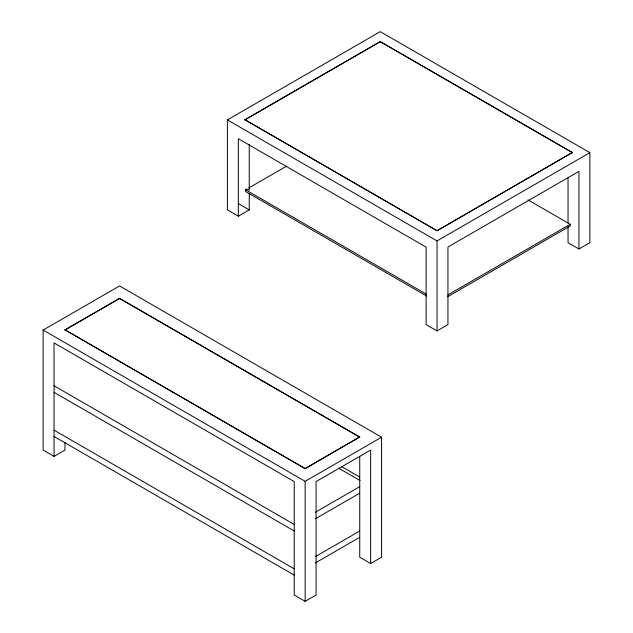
<?xml version="1.0" encoding="UTF-8"?>
<svg xmlns="http://www.w3.org/2000/svg" width="633" height="633" viewBox="0 0 633 633"><rect width="100%" height="100%" fill="white"/><g stroke="black" fill="none" stroke-linecap="round" stroke-linejoin="round"><path stroke-width="0.95" d="M249.244 193.833L249.244 209.903L238.332 216.209L227.413 209.903L227.413 119.898L380.259 31.65L589.877 152.672L589.877 242.684L578.958 248.983L568.038 242.684L568.038 226.606M244.884 119.708L380.259 41.549L572.406 152.482L437.031 230.831L244.884 119.708L437.031 230.641L572.406 152.482M244.884 119.898L380.259 41.738L572.406 152.672M426.658 296.046L245.612 191.514L245.612 189.813L247.068 188.974L249.244 190.24L249.244 144.182M248.777 187.985L286.456 166.234M64.962 442.483L64.962 450.071L54.042 456.377L43.123 450.071L43.123 330.062L119.55 285.942L381.572 437.213L381.572 557.23L370.653 563.528L359.734 557.23L359.734 456.433M64.962 329.809L119.55 298.293L359.734 436.96L305.146 468.729L64.962 329.809L305.146 468.475L359.734 436.96M64.962 330.062L119.55 298.547L359.734 437.213M227.413 119.898L437.031 240.912L589.877 152.672M447.776 294.97L570.222 224.272L570.222 225.981L447.776 296.671M238.332 216.209L238.332 138.73L426.112 247.139L426.112 324.618L437.031 330.924L447.942 324.618L447.942 247.012L578.958 171.369L578.958 248.983M43.123 330.062L305.146 481.333L381.572 437.213M315.384 512.239L359.734 486.635M315.384 518.791L359.734 493.186M315.384 556.613L359.734 531.008M315.384 562.919L359.734 537.306M54.042 456.377L54.042 342.92L294.226 481.586L294.226 595.044L305.146 601.35L316.065 595.044L316.065 481.586L370.653 450.071L370.653 563.528M527.922 199.854L570.222 224.272M245.612 189.813L426.658 294.345M238.332 203.604L249.244 209.903M341.812 466.703L359.758 477.068M338.695 468.183L360.066 480.518M54.042 385.782L294.226 524.448M54.042 392.333L294.226 531.008M54.042 430.155L294.226 568.822M54.042 436.461L294.226 575.128M568.038 177.833L568.038 223.014M437.031 240.912L437.031 330.924M305.146 481.333L305.146 601.35"/></g></svg>
